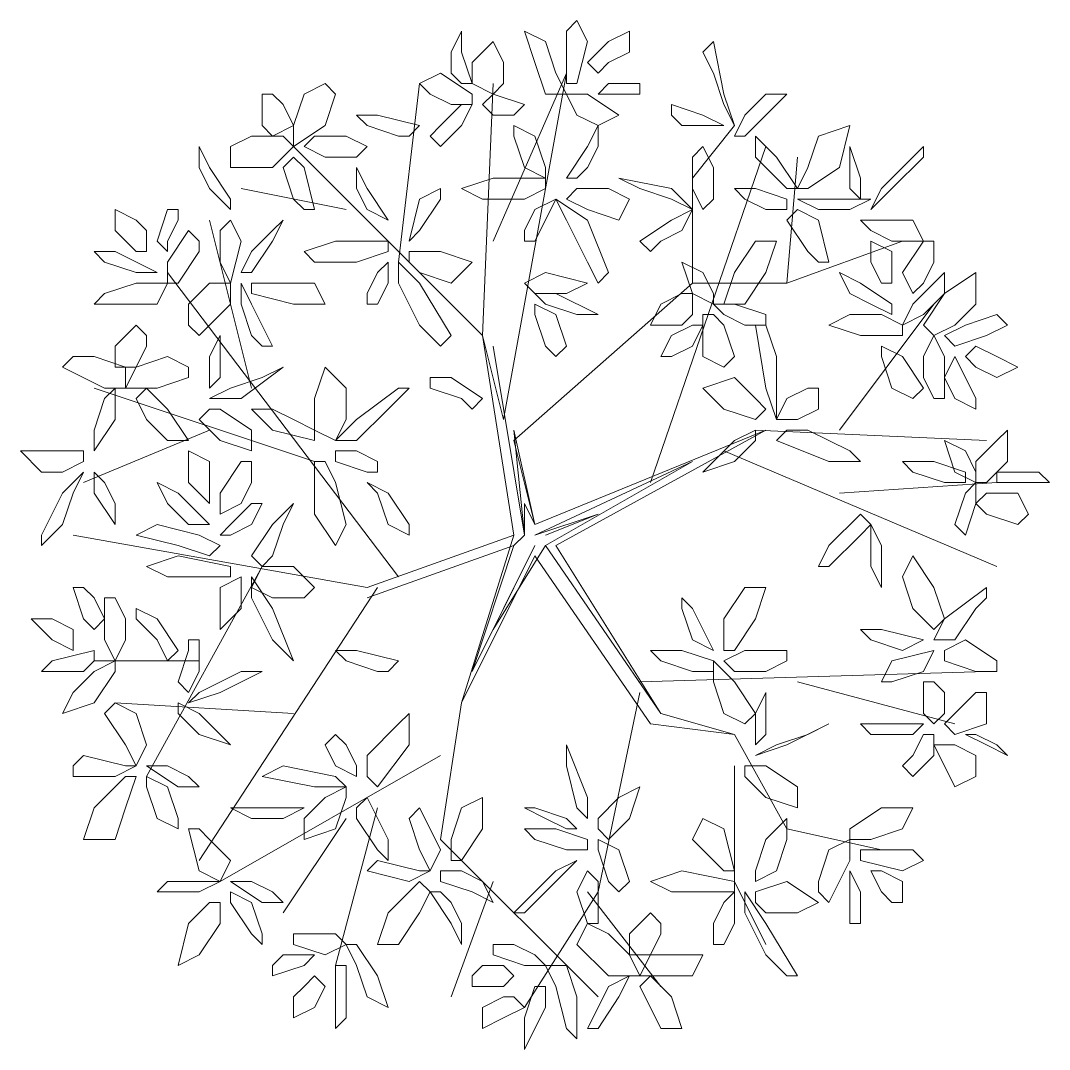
# Model space of a CAD drawing. Header units: millimetres. Extents: x 2529 to 2673, y 1639 to 1859.
# Drawn here: x 2558.843 to 2561.611, y 1699.837 to 1702.604 of the extents above; entities that cross this region are included whole.
import ezdxf

# ---------------------------------------------------------------- set-up
doc = ezdxf.new("R2010")
doc.units = ezdxf.units.MM
doc.layers.add('PDF_0', color=7, linetype='Continuous')

msp = doc.modelspace()

# ---------------------------------------------------------------- linework, layer by layer
at = {"layer": 'PDF_0', "lineweight": 9}
for points in [[(2560.3116, 1702.4914), (2560.3116, 1702.5761), (2560.3399, 1702.6044), (2560.3681, 1702.5479), (2560.3399, 1702.4349), (2560.3116, 1702.4349)], [(2560.0292, 1702.4349), (2560.0575, 1702.4349), (2560.0292, 1702.5197), (2560.0292, 1702.5761), (2560.001, 1702.5197), (2560.001, 1702.4632)], [(2560.3116, 1702.4067), (2560.2552, 1702.4067), (2560.2269, 1702.4914), (2560.1987, 1702.5761), (2560.2552, 1702.5479), (2560.2834, 1702.4632)], [(2560.3964, 1702.4632), (2560.3681, 1702.4914), (2560.4246, 1702.5479), (2560.4811, 1702.5761), (2560.4811, 1702.5197), (2560.4246, 1702.4914)], [(2560.114, 1702.4067), (2560.0575, 1702.4349), (2560.0575, 1702.4914), (2560.114, 1702.5479), (2560.1422, 1702.4914), (2560.1422, 1702.4349)], [(2560.707, 1702.4632), (2560.7352, 1702.3785), (2560.7635, 1702.322), (2560.7352, 1702.4067), (2560.707, 1702.5479), (2560.6788, 1702.5197)], [(2560.001, 1702.3785), (2559.9445, 1702.4067), (2559.9163, 1702.4349), (2559.9728, 1702.4632), (2560.0575, 1702.4067), (2560.0575, 1702.3785)], [(2559.6621, 1702.4349), (2559.6904, 1702.4067), (2559.6621, 1702.322), (2559.5774, 1702.2655), (2559.5774, 1702.322), (2559.6057, 1702.4067)], [(2560.4811, 1702.4067), (2560.4246, 1702.4067), (2560.3964, 1702.4067), (2560.4246, 1702.4349), (2560.5093, 1702.4349), (2560.5093, 1702.4067)], [(2559.5492, 1702.3785), (2559.5774, 1702.322), (2559.5209, 1702.2937), (2559.4927, 1702.322), (2559.4927, 1702.4067), (2559.5209, 1702.4067)], [(2560.1704, 1702.3502), (2560.1987, 1702.3785), (2560.114, 1702.4067), (2560.0857, 1702.3785), (2560.114, 1702.3502)], [(2560.3964, 1702.322), (2560.4528, 1702.3502), (2560.3681, 1702.4067), (2560.3116, 1702.4067), (2560.3399, 1702.3502)], [(2560.7635, 1702.2937), (2560.7917, 1702.2937), (2560.8482, 1702.3502), (2560.9047, 1702.4067), (2560.8482, 1702.4067), (2560.7917, 1702.3502)], [(2559.9728, 1702.322), (2560.0292, 1702.3785), (2560.0575, 1702.3785), (2560.0292, 1702.322), (2559.9728, 1702.2655), (2559.9445, 1702.2937)], [(2560.6223, 1702.322), (2560.6788, 1702.322), (2560.7352, 1702.322), (2560.6788, 1702.3502), (2560.594, 1702.3785), (2560.594, 1702.3502)], [(2559.8598, 1702.2937), (2559.7751, 1702.322), (2559.7469, 1702.3502), (2559.8033, 1702.3502), (2559.9163, 1702.322), (2559.8881, 1702.2937)], [(2560.1987, 1702.209), (2560.1704, 1702.2937), (2560.1704, 1702.322), (2560.2269, 1702.2937), (2560.2552, 1702.209), (2560.2552, 1702.1808)], [(2560.3681, 1702.209), (2560.3964, 1702.2655), (2560.3964, 1702.322), (2560.3681, 1702.2655), (2560.3116, 1702.1808), (2560.3399, 1702.1808)], [(2560.9329, 1702.1525), (2560.9612, 1702.1525), (2561.0459, 1702.209), (2561.0741, 1702.322), (2560.9894, 1702.2937), (2560.9612, 1702.209)], [(2559.4645, 1702.2937), (2559.5492, 1702.2937), (2559.5774, 1702.2655), (2559.5209, 1702.209), (2559.408, 1702.209), (2559.408, 1702.2655)], [(2559.6057, 1702.2655), (2559.6339, 1702.2937), (2559.7186, 1702.2937), (2559.7751, 1702.2655), (2559.7469, 1702.2373), (2559.6621, 1702.2373)], [(2560.8764, 1702.1808), (2560.82, 1702.2373), (2560.82, 1702.2937), (2560.8764, 1702.2373), (2560.9329, 1702.1525), (2560.9047, 1702.1525)], [(2559.3515, 1702.1525), (2559.3233, 1702.209), (2559.3233, 1702.2655), (2559.3515, 1702.209), (2559.408, 1702.1243), (2559.408, 1702.0961)], [(2560.6788, 1702.0961), (2560.707, 1702.1243), (2560.707, 1702.209), (2560.6788, 1702.2655), (2560.6505, 1702.2373), (2560.6505, 1702.1525)], [(2561.0741, 1702.209), (2561.0741, 1702.2655), (2561.1024, 1702.1808), (2561.1024, 1702.1243), (2561.0741, 1702.1525)], [(2561.2153, 1702.209), (2561.1588, 1702.1525), (2561.1306, 1702.0961), (2561.1871, 1702.1525), (2561.2718, 1702.2373), (2561.2718, 1702.2655)], [(2559.5774, 1702.1243), (2559.5492, 1702.209), (2559.5774, 1702.2373), (2559.6057, 1702.209), (2559.6339, 1702.0961), (2559.6057, 1702.0961)], [(2559.7751, 1702.0961), (2559.8316, 1702.0678), (2559.7751, 1702.1525), (2559.7469, 1702.209), (2559.7469, 1702.1525)], [(2560.1987, 1702.1243), (2560.0857, 1702.1243), (2560.0292, 1702.1525), (2560.114, 1702.1808), (2560.2552, 1702.1808), (2560.2552, 1702.1525)], [(2560.5093, 1702.1525), (2560.4528, 1702.1808), (2560.594, 1702.1525), (2560.6505, 1702.0961), (2560.594, 1702.1243)], [(2559.9163, 1702.0396), (2559.8881, 1702.0113), (2559.9163, 1702.1243), (2559.9728, 1702.1525), (2559.9728, 1702.1243)], [(2560.3116, 1702.1243), (2560.3399, 1702.1525), (2560.4246, 1702.1525), (2560.4811, 1702.1243), (2560.4528, 1702.0678), (2560.3681, 1702.0961)], [(2560.8482, 1702.0961), (2560.7917, 1702.1243), (2560.7635, 1702.1525), (2560.82, 1702.1525), (2560.9047, 1702.1243), (2560.9047, 1702.0961)], [(2560.1987, 1702.0113), (2560.2269, 1702.0113), (2560.2552, 1702.0678), (2560.2834, 1702.1243), (2560.2269, 1702.0961), (2560.1987, 1702.0396)], [(2560.3681, 1701.9549), (2560.3116, 1702.0678), (2560.2834, 1702.1243), (2560.3681, 1702.0678), (2560.4246, 1701.9266), (2560.3964, 1701.8984)], [(2561.0741, 1702.0961), (2561.1306, 1702.1243), (2560.9894, 1702.1243), (2560.9329, 1702.1243), (2560.9894, 1702.0961)], [(2559.1821, 1701.9831), (2559.1538, 1701.9831), (2559.0973, 1702.0396), (2559.0973, 1702.0961), (2559.1538, 1702.0678), (2559.1821, 1702.0396)], [(2559.2668, 1702.0678), (2559.2385, 1702.0113), (2559.2385, 1701.9831), (2559.2103, 1702.0113), (2559.2385, 1702.0961), (2559.2668, 1702.0961)], [(2560.5658, 1702.0113), (2560.6223, 1702.0396), (2560.6505, 1702.0961), (2560.594, 1702.0678), (2560.5093, 1702.0113), (2560.5376, 1701.9831)], [(2560.9612, 1701.9831), (2560.9047, 1702.0678), (2560.9329, 1702.0961), (2560.9894, 1702.0678), (2561.0176, 1701.9549), (2560.9894, 1701.9549)], [(2559.3797, 1701.9549), (2559.408, 1701.8984), (2559.4362, 1702.0113), (2559.408, 1702.0678), (2559.3797, 1702.0396)], [(2559.4645, 1701.9831), (2559.5209, 1702.0396), (2559.5492, 1702.0678), (2559.5209, 1702.0113), (2559.4645, 1701.9266), (2559.4362, 1701.9266)], [(2561.1024, 1702.0678), (2561.1306, 1702.0396), (2561.1871, 1702.0113), (2561.2718, 1702.0113), (2561.2436, 1702.0678), (2561.1588, 1702.0678)], [(2559.3233, 1701.9831), (2559.2668, 1701.8984), (2559.2385, 1701.8984), (2559.2385, 1701.9549), (2559.295, 1702.0396), (2559.3233, 1702.0113)], [(2559.7469, 1701.9549), (2559.6339, 1701.9549), (2559.6057, 1701.9831), (2559.6904, 1702.0113), (2559.8316, 1702.0113), (2559.8316, 1701.9831)], [(2560.7352, 1701.8419), (2560.7917, 1701.8419), (2560.8482, 1701.9266), (2560.8764, 1702.0113), (2560.82, 1702.0113), (2560.7635, 1701.9266)], [(2561.1871, 1701.8984), (2561.1588, 1701.8984), (2561.1306, 1701.9549), (2561.1306, 1702.0113), (2561.1871, 1701.9831), (2561.1871, 1701.9549)], [(2561.3, 1701.9549), (2561.2718, 1701.8984), (2561.2436, 1701.8701), (2561.2153, 1701.9266), (2561.2718, 1702.0113), (2561.3, 1702.0113)], [(2559.1538, 1701.9266), (2559.0691, 1701.9549), (2559.0409, 1701.9831), (2559.0973, 1701.9831), (2559.2103, 1701.9266), (2559.1821, 1701.9266)], [(2559.8881, 1701.9549), (2559.8881, 1701.9831), (2559.9728, 1701.9831), (2560.0575, 1701.9549), (2560.001, 1701.8984), (2559.9163, 1701.9266)], [(2559.7751, 1701.8419), (2559.8033, 1701.8419), (2559.8316, 1701.8984), (2559.8316, 1701.9549), (2559.8033, 1701.9266), (2559.7751, 1701.8701)], [(2559.9163, 1701.7854), (2559.8598, 1701.8984), (2559.8598, 1701.9549), (2559.9163, 1701.8984), (2560.001, 1701.7572), (2559.9728, 1701.729)], [(2560.6788, 1701.9266), (2560.6223, 1701.9549), (2560.6505, 1701.8701), (2560.707, 1701.8419), (2560.707, 1701.8701)], [(2560.3116, 1701.8701), (2560.3681, 1701.8984), (2560.2552, 1701.9266), (2560.1987, 1701.8984), (2560.2269, 1701.8701)], [(2561.1306, 1701.8419), (2561.0741, 1701.8701), (2561.0459, 1701.9266), (2561.1024, 1701.8984), (2561.1871, 1701.8419), (2561.1871, 1701.8137)], [(2561.3283, 1701.8701), (2561.2718, 1701.8137), (2561.2153, 1701.7854), (2561.2436, 1701.8419), (2561.3283, 1701.9266), (2561.3283, 1701.8984)], [(2561.3, 1701.7572), (2561.2718, 1701.7854), (2561.3283, 1701.8701), (2561.413, 1701.9266), (2561.413, 1701.8419), (2561.3565, 1701.7854)], [(2559.2385, 1701.8984), (2559.2103, 1701.8419), (2559.1256, 1701.8419), (2559.0409, 1701.8419), (2559.0691, 1701.8701), (2559.1538, 1701.8984)], [(2559.295, 1701.8419), (2559.3515, 1701.8984), (2559.408, 1701.8984), (2559.408, 1701.8419), (2559.3233, 1701.7572), (2559.295, 1701.7854)], [(2559.4645, 1701.7572), (2559.4362, 1701.8419), (2559.4362, 1701.8984), (2559.4645, 1701.8419), (2559.5209, 1701.729), (2559.4927, 1701.729)], [(2559.4645, 1701.8984), (2559.4645, 1701.8701), (2559.5774, 1701.8419), (2559.6621, 1701.8419), (2559.6339, 1701.8984), (2559.5209, 1701.8984)], [(2560.3399, 1701.8137), (2560.2552, 1701.8419), (2560.2269, 1701.8701), (2560.2834, 1701.8701), (2560.3964, 1701.8137), (2560.3681, 1701.8137)], [(2560.6505, 1701.8701), (2560.6505, 1701.8137), (2560.6223, 1701.7854), (2560.5376, 1701.7854), (2560.5658, 1701.8419), (2560.6223, 1701.8701)], [(2560.2552, 1701.729), (2560.2269, 1701.8137), (2560.2269, 1701.8419), (2560.2834, 1701.8137), (2560.3116, 1701.729), (2560.2834, 1701.7007)], [(2560.7917, 1701.7854), (2560.7352, 1701.8137), (2560.707, 1701.8419), (2560.7635, 1701.8419), (2560.8482, 1701.8137), (2560.8482, 1701.7854)], [(2560.7352, 1701.7854), (2560.7635, 1701.7007), (2560.7352, 1701.6725), (2560.6788, 1701.7007), (2560.6788, 1701.8137), (2560.707, 1701.8137)], [(2561.2153, 1701.7854), (2561.2153, 1701.7572), (2561.1024, 1701.7572), (2561.0176, 1701.7854), (2561.0741, 1701.8137), (2561.1588, 1701.8137)], [(2561.3848, 1701.7854), (2561.4695, 1701.8137), (2561.4977, 1701.7854), (2561.4412, 1701.7572), (2561.3565, 1701.729), (2561.3283, 1701.7572)], [(2559.1821, 1701.729), (2559.1538, 1701.6725), (2559.0973, 1701.6725), (2559.0973, 1701.729), (2559.1538, 1701.7854), (2559.1821, 1701.7572)], [(2560.6788, 1701.7854), (2560.6505, 1701.7854), (2560.594, 1701.7572), (2560.5658, 1701.7007), (2560.594, 1701.7007), (2560.6505, 1701.729)], [(2560.8764, 1701.7007), (2560.8764, 1701.5878), (2560.8764, 1701.5313), (2560.8482, 1701.616), (2560.82, 1701.7854), (2560.8482, 1701.7854)], [(2559.3515, 1701.7007), (2559.3797, 1701.7572), (2559.3797, 1701.6442), (2559.3515, 1701.616), (2559.3515, 1701.6442)], [(2561.2718, 1701.6442), (2561.2718, 1701.7007), (2561.3, 1701.7572), (2561.3283, 1701.7007), (2561.3283, 1701.5878), (2561.3, 1701.5878)], [(2561.1871, 1701.616), (2561.1588, 1701.7007), (2561.1588, 1701.729), (2561.2153, 1701.7007), (2561.2718, 1701.616), (2561.2436, 1701.5878)], [(2561.3848, 1701.7007), (2561.413, 1701.729), (2561.4695, 1701.7007), (2561.5259, 1701.6725), (2561.4695, 1701.6442), (2561.413, 1701.6725)], [(2559.0409, 1701.7007), (2559.1256, 1701.6725), (2559.1256, 1701.616), (2559.0691, 1701.616), (2558.9561, 1701.6725), (2558.9844, 1701.7007)], [(2559.295, 1701.6725), (2559.295, 1701.6442), (2559.2103, 1701.616), (2559.1256, 1701.616), (2559.1538, 1701.6725), (2559.2385, 1701.7007)], [(2561.3565, 1701.5878), (2561.3283, 1701.6442), (2561.3565, 1701.7007), (2561.3848, 1701.6442), (2561.413, 1701.5878), (2561.413, 1701.5595)], [(2559.4927, 1701.6442), (2559.5492, 1701.6725), (2559.4362, 1701.5878), (2559.3515, 1701.5878), (2559.408, 1701.616)], [(2559.6904, 1701.4748), (2559.6339, 1701.503), (2559.6339, 1701.5878), (2559.6621, 1701.6725), (2559.7186, 1701.616), (2559.7186, 1701.5313)], [(2560.0292, 1701.5878), (2559.9445, 1701.616), (2559.9445, 1701.6442), (2560.001, 1701.6442), (2560.0857, 1701.5878), (2560.0575, 1701.5595)], [(2560.8482, 1701.5595), (2560.82, 1701.5313), (2560.7352, 1701.5595), (2560.6788, 1701.616), (2560.7635, 1701.6442), (2560.82, 1701.5878)], [(2559.0409, 1701.503), (2559.0409, 1701.4466), (2559.0973, 1701.5313), (2559.0973, 1701.616), (2559.0691, 1701.5878)], [(2559.1538, 1701.5878), (2559.1821, 1701.616), (2559.2385, 1701.5595), (2559.295, 1701.4748), (2559.2385, 1701.4748), (2559.1821, 1701.5313)], [(2559.8316, 1701.5595), (2559.7469, 1701.4748), (2559.6904, 1701.4748), (2559.7469, 1701.5313), (2559.8598, 1701.616), (2559.8881, 1701.616)], [(2560.9894, 1701.616), (2560.9612, 1701.616), (2560.9047, 1701.5878), (2560.8764, 1701.5313), (2560.9329, 1701.5313), (2560.9894, 1701.5595)], [(2559.3515, 1701.5595), (2559.3233, 1701.5313), (2559.3797, 1701.4748), (2559.4645, 1701.4466), (2559.4645, 1701.503), (2559.3797, 1701.5595)], [(2559.5774, 1701.5313), (2559.5209, 1701.5595), (2559.4645, 1701.5595), (2559.5209, 1701.503), (2559.6339, 1701.4748), (2559.6339, 1701.503)], [(2560.7635, 1701.4748), (2560.707, 1701.4183), (2560.6788, 1701.3901), (2560.7635, 1701.4183), (2560.82, 1701.4748), (2560.82, 1701.503)], [(2560.9612, 1701.503), (2561.0741, 1701.4466), (2561.1024, 1701.4183), (2561.0176, 1701.4183), (2560.8764, 1701.4748), (2560.9047, 1701.503)], [(2561.413, 1701.4183), (2561.4695, 1701.4748), (2561.4977, 1701.503), (2561.4977, 1701.4183), (2561.4412, 1701.3618), (2561.413, 1701.3618)], [(2561.3848, 1701.4466), (2561.3283, 1701.4748), (2561.3565, 1701.3901), (2561.413, 1701.3618), (2561.413, 1701.3901)], [(2559.0126, 1701.4183), (2559.0126, 1701.4466), (2558.9279, 1701.4466), (2558.8432, 1701.4466), (2558.8997, 1701.3901), (2558.9561, 1701.3901)], [(2559.3515, 1701.3054), (2559.3233, 1701.3336), (2559.295, 1701.3618), (2559.295, 1701.4466), (2559.3515, 1701.4183), (2559.3515, 1701.3618)], [(2559.8033, 1701.3901), (2559.8033, 1701.4183), (2559.7469, 1701.4466), (2559.6904, 1701.4466), (2559.6904, 1701.4183), (2559.7751, 1701.3901)], [(2559.4645, 1701.3618), (2559.4362, 1701.3054), (2559.3797, 1701.2771), (2559.3797, 1701.3336), (2559.4362, 1701.4183), (2559.4645, 1701.4183)], [(2559.6904, 1701.3618), (2559.7186, 1701.2489), (2559.6904, 1701.1924), (2559.6339, 1701.2771), (2559.6339, 1701.4183), (2559.6621, 1701.4183)], [(2561.3283, 1701.3618), (2561.2436, 1701.3901), (2561.2153, 1701.4183), (2561.3, 1701.4183), (2561.3848, 1701.3901), (2561.3848, 1701.3618)], [(2558.9561, 1701.2489), (2558.9844, 1701.3336), (2559.0126, 1701.3901), (2558.9561, 1701.3336), (2558.8997, 1701.2206), (2558.8997, 1701.1924)], [(2559.0973, 1701.3054), (2559.0973, 1701.2489), (2559.0409, 1701.3336), (2559.0409, 1701.3901), (2559.0691, 1701.3618)], [(2561.4695, 1701.3901), (2561.4695, 1701.3618), (2561.5542, 1701.3618), (2561.6107, 1701.3618), (2561.5824, 1701.3901), (2561.4977, 1701.3901)], [(2559.295, 1701.2489), (2559.3515, 1701.2489), (2559.2668, 1701.3336), (2559.2103, 1701.3618), (2559.2385, 1701.3054)], [(2559.8316, 1701.2489), (2559.8033, 1701.3336), (2559.7751, 1701.3618), (2559.8316, 1701.3336), (2559.8881, 1701.2489), (2559.8881, 1701.2206)], [(2561.3565, 1701.2489), (2561.3848, 1701.2206), (2561.413, 1701.3054), (2561.413, 1701.3618), (2561.3848, 1701.3336)], [(2561.413, 1701.3054), (2561.4412, 1701.3336), (2561.5259, 1701.3336), (2561.5542, 1701.2771), (2561.5259, 1701.2489), (2561.4412, 1701.2771)], [(2559.4645, 1701.2489), (2559.408, 1701.2206), (2559.3797, 1701.2206), (2559.408, 1701.2489), (2559.4645, 1701.3054), (2559.4927, 1701.3054)], [(2559.5209, 1701.1642), (2559.5492, 1701.2489), (2559.5774, 1701.3054), (2559.5209, 1701.2489), (2559.4645, 1701.1642), (2559.4927, 1701.1359)], [(2561.1024, 1701.2206), (2561.0176, 1701.1359), (2560.9894, 1701.1359), (2561.0176, 1701.1924), (2561.1024, 1701.2771), (2561.1306, 1701.2489)], [(2559.3797, 1701.1924), (2559.3515, 1701.1642), (2559.2668, 1701.1924), (2559.1538, 1701.2206), (2559.2103, 1701.2489), (2559.3233, 1701.2206)], [(2561.1588, 1701.1924), (2561.1306, 1701.2489), (2561.1306, 1701.1359), (2561.1588, 1701.0794), (2561.1588, 1701.1077)], [(2559.3515, 1701.1077), (2559.2385, 1701.1077), (2559.1821, 1701.1359), (2559.2668, 1701.1642), (2559.408, 1701.1359), (2559.408, 1701.1077)], [(2561.3, 1700.9665), (2561.3283, 1700.9947), (2561.3, 1701.0794), (2561.2436, 1701.1642), (2561.2153, 1701.1077), (2561.2436, 1701.023)], [(2559.4645, 1701.0794), (2559.4927, 1701.1359), (2559.5774, 1701.1359), (2559.6339, 1701.0794), (2559.6057, 1701.0512), (2559.5209, 1701.0512)], [(2559.3797, 1700.9665), (2559.4362, 1701.023), (2559.4362, 1701.1077), (2559.3797, 1701.0794), (2559.3797, 1701.023)], [(2559.5209, 1700.9382), (2559.5774, 1700.8818), (2559.5209, 1701.023), (2559.4645, 1701.1077), (2559.4645, 1701.0512)], [(2559.0409, 1701.0512), (2559.0691, 1700.9947), (2559.0409, 1700.9665), (2559.0126, 1700.9947), (2558.9844, 1701.0794), (2559.0126, 1701.0794)], [(2560.7352, 1700.91), (2560.7635, 1700.91), (2560.82, 1700.9947), (2560.8482, 1701.0794), (2560.7917, 1701.0794), (2560.7352, 1700.9947)], [(2561.413, 1701.023), (2561.3565, 1700.9382), (2561.3, 1700.9382), (2561.3283, 1700.9947), (2561.4412, 1701.0794), (2561.4412, 1701.0512)], [(2559.1256, 1700.9947), (2559.1256, 1700.9382), (2559.0973, 1700.8818), (2559.0691, 1700.9382), (2559.0691, 1701.0512), (2559.0973, 1701.0512)], [(2560.6505, 1700.9382), (2560.707, 1700.91), (2560.6505, 1701.023), (2560.6223, 1701.0512), (2560.6223, 1701.023)], [(2559.2103, 1700.9382), (2559.1538, 1700.9947), (2559.1538, 1701.023), (2559.2103, 1700.9947), (2559.2668, 1700.91), (2559.2385, 1700.8818)], [(2558.9844, 1700.9382), (2558.9844, 1700.91), (2558.9279, 1700.9382), (2558.8714, 1700.9947), (2558.9279, 1700.9947), (2558.9844, 1700.9665)], [(2561.2153, 1700.91), (2561.2718, 1700.9382), (2561.1588, 1700.9665), (2561.1024, 1700.9665), (2561.1306, 1700.9382)], [(2559.295, 1700.91), (2559.2668, 1700.8253), (2559.295, 1700.797), (2559.3233, 1700.8535), (2559.3233, 1700.9382), (2559.295, 1700.9382)], [(2561.413, 1700.8535), (2561.3283, 1700.8818), (2561.3283, 1700.91), (2561.3848, 1700.9382), (2561.4695, 1700.8818), (2561.4695, 1700.8535)], [(2559.0126, 1700.8535), (2558.9279, 1700.8535), (2558.8997, 1700.8535), (2558.9279, 1700.8818), (2559.0409, 1700.91), (2559.0409, 1700.8818)], [(2559.8033, 1700.8535), (2559.7186, 1700.8818), (2559.6904, 1700.91), (2559.7469, 1700.91), (2559.8598, 1700.8818), (2559.8316, 1700.8535)], [(2560.6505, 1700.8535), (2560.5658, 1700.8818), (2560.5376, 1700.91), (2560.6223, 1700.91), (2560.707, 1700.8818), (2560.707, 1700.8535)], [(2560.8482, 1700.8535), (2560.7635, 1700.8535), (2560.7352, 1700.8818), (2560.7917, 1700.91), (2560.9047, 1700.91), (2560.9047, 1700.8818)], [(2561.2718, 1700.8535), (2561.3, 1700.91), (2561.1871, 1700.8818), (2561.1588, 1700.8253), (2561.1871, 1700.8253)], [(2559.0973, 1700.8818), (2559.0973, 1700.8535), (2559.0409, 1700.7688), (2558.9561, 1700.7406), (2558.9844, 1700.797), (2559.0409, 1700.8535)], [(2560.7352, 1700.7406), (2560.707, 1700.8253), (2560.707, 1700.8818), (2560.7635, 1700.8253), (2560.82, 1700.7406), (2560.7917, 1700.7123)], [(2559.4362, 1700.8535), (2559.4927, 1700.8535), (2559.3797, 1700.797), (2559.295, 1700.7688), (2559.3233, 1700.797)], [(2561.3283, 1700.797), (2561.3283, 1700.7406), (2561.3, 1700.7123), (2561.2718, 1700.7406), (2561.2718, 1700.8253), (2561.3, 1700.8253)], [(2560.82, 1700.7406), (2560.8482, 1700.797), (2560.8482, 1700.6841), (2560.82, 1700.6558), (2560.82, 1700.6841)], [(2561.3565, 1700.7406), (2561.413, 1700.797), (2561.4412, 1700.797), (2561.4412, 1700.7123), (2561.3565, 1700.6841), (2561.3283, 1700.7123)], [(2559.1538, 1700.7406), (2559.1821, 1700.6558), (2559.1538, 1700.5994), (2559.1256, 1700.6558), (2559.0691, 1700.7406), (2559.0973, 1700.7688)], [(2559.2668, 1700.7688), (2559.2668, 1700.7406), (2559.3233, 1700.6841), (2559.408, 1700.6558), (2559.3797, 1700.6841), (2559.3233, 1700.7406)], [(2559.7751, 1700.6276), (2559.8598, 1700.7123), (2559.8881, 1700.7406), (2559.8881, 1700.6558), (2559.8033, 1700.5429), (2559.7751, 1700.5711)], [(2560.9612, 1700.6841), (2561.0176, 1700.7123), (2560.9047, 1700.6558), (2560.82, 1700.6276), (2560.8764, 1700.6558)], [(2561.2436, 1700.6841), (2561.2718, 1700.7123), (2561.1588, 1700.7123), (2561.1024, 1700.7123), (2561.1306, 1700.6841)], [(2559.6904, 1700.6841), (2559.6621, 1700.6558), (2559.6904, 1700.5994), (2559.7469, 1700.5711), (2559.7469, 1700.5994), (2559.7186, 1700.6558)], [(2561.2436, 1700.6276), (2561.2718, 1700.6841), (2561.3, 1700.6841), (2561.3, 1700.6276), (2561.2436, 1700.5711), (2561.2153, 1700.5994)], [(2561.3848, 1700.6841), (2561.4412, 1700.6558), (2561.4977, 1700.6276), (2561.4695, 1700.6558), (2561.413, 1700.6841)], [(2560.3116, 1700.5994), (2560.3116, 1700.6558), (2560.3681, 1700.5146), (2560.3681, 1700.4582), (2560.3399, 1700.4864)], [(2561.3, 1700.6558), (2561.3565, 1700.6558), (2561.413, 1700.6276), (2561.413, 1700.5711), (2561.3565, 1700.5429), (2561.3283, 1700.5994)], [(2559.0126, 1700.6276), (2559.1256, 1700.5994), (2559.1538, 1700.5994), (2559.0973, 1700.5711), (2558.9844, 1700.5711), (2558.9844, 1700.5994)], [(2559.2385, 1700.5994), (2559.1821, 1700.5994), (2559.2668, 1700.5429), (2559.3233, 1700.5429), (2559.295, 1700.5711)], [(2559.5492, 1700.5994), (2559.4927, 1700.5711), (2559.6339, 1700.5429), (2559.7186, 1700.5429), (2559.6904, 1700.5711)], [(2560.7917, 1700.5994), (2560.7917, 1700.5711), (2560.8482, 1700.5146), (2560.9329, 1700.4864), (2560.9329, 1700.5429), (2560.8482, 1700.5994)], [(2559.1538, 1700.5711), (2559.1256, 1700.5711), (2559.0409, 1700.4864), (2559.0126, 1700.4017), (2559.0973, 1700.4017), (2559.1256, 1700.4864)], [(2559.2385, 1700.5429), (2559.2668, 1700.4582), (2559.2668, 1700.4299), (2559.2103, 1700.4582), (2559.1821, 1700.5429), (2559.1821, 1700.5711)], [(2559.7186, 1700.5429), (2559.7186, 1700.5146), (2559.6904, 1700.4299), (2559.6057, 1700.4017), (2559.6057, 1700.4582), (2559.6621, 1700.5146)], [(2560.3964, 1700.4299), (2560.4246, 1700.4017), (2560.4811, 1700.4582), (2560.5093, 1700.5429), (2560.4528, 1700.5146), (2560.3964, 1700.4582)], [(2559.7469, 1700.4582), (2559.8033, 1700.3734), (2559.8316, 1700.3452), (2559.8316, 1700.4017), (2559.7751, 1700.5146), (2559.7469, 1700.4864)], [(2560.001, 1700.4017), (2560.0292, 1700.4864), (2560.0857, 1700.5146), (2560.0857, 1700.4299), (2560.0292, 1700.3452), (2560.001, 1700.3452)], [(2559.5492, 1700.4582), (2559.6057, 1700.4864), (2559.4927, 1700.4864), (2559.408, 1700.4864), (2559.4645, 1700.4582)], [(2559.9445, 1700.4299), (2559.9728, 1700.3734), (2559.9445, 1700.317), (2559.9163, 1700.3734), (2559.8881, 1700.4582), (2559.9163, 1700.4864)], [(2560.2552, 1700.4582), (2560.3116, 1700.4299), (2560.3399, 1700.4299), (2560.3116, 1700.4582), (2560.2269, 1700.4864), (2560.1987, 1700.4864)], [(2561.0741, 1700.4017), (2561.0741, 1700.4299), (2561.1588, 1700.4864), (2561.2436, 1700.4864), (2561.2153, 1700.4299), (2561.1306, 1700.4017)], [(2560.707, 1700.3452), (2560.6505, 1700.4017), (2560.6788, 1700.4582), (2560.7352, 1700.4299), (2560.7635, 1700.317), (2560.7352, 1700.317)], [(2560.8764, 1700.317), (2560.9047, 1700.4017), (2560.9047, 1700.4582), (2560.8482, 1700.4017), (2560.82, 1700.317), (2560.82, 1700.2887)], [(2559.3515, 1700.4017), (2559.408, 1700.3452), (2559.3797, 1700.2887), (2559.3233, 1700.317), (2559.295, 1700.4299), (2559.3233, 1700.4299)], [(2560.3681, 1700.3734), (2560.3681, 1700.4017), (2560.2834, 1700.4299), (2560.1987, 1700.4299), (2560.2269, 1700.4017), (2560.3116, 1700.3734)], [(2560.4246, 1700.2887), (2560.3964, 1700.3734), (2560.3964, 1700.4017), (2560.4528, 1700.3734), (2560.4811, 1700.2887), (2560.4528, 1700.2605)], [(2560.9894, 1700.2887), (2561.0176, 1700.3734), (2561.0741, 1700.4017), (2561.0741, 1700.3452), (2561.0176, 1700.2323), (2560.9894, 1700.2605)], [(2561.1588, 1700.3734), (2561.2436, 1700.3734), (2561.2718, 1700.3452), (2561.2153, 1700.317), (2561.1024, 1700.3452), (2561.1024, 1700.3734)], [(2559.8033, 1700.3452), (2559.7751, 1700.317), (2559.8881, 1700.2887), (2559.9445, 1700.317), (2559.9163, 1700.317)], [(2560.2269, 1700.2323), (2560.3116, 1700.317), (2560.3399, 1700.3452), (2560.2834, 1700.317), (2560.1704, 1700.204), (2560.1987, 1700.204)], [(2560.0292, 1700.317), (2560.0857, 1700.2887), (2560.114, 1700.2323), (2560.0575, 1700.2605), (2559.9728, 1700.2887), (2559.9728, 1700.317)], [(2560.3964, 1700.2323), (2560.3964, 1700.2887), (2560.3681, 1700.317), (2560.3399, 1700.2605), (2560.3681, 1700.1758), (2560.3964, 1700.1758)], [(2560.707, 1700.2605), (2560.594, 1700.2605), (2560.5376, 1700.2887), (2560.6223, 1700.317), (2560.7635, 1700.2887), (2560.7635, 1700.2605)], [(2561.0741, 1700.204), (2561.0741, 1700.2887), (2561.0741, 1700.317), (2561.1024, 1700.2605), (2561.1024, 1700.1758), (2561.0741, 1700.1758)], [(2561.1306, 1700.317), (2561.1588, 1700.317), (2561.2153, 1700.2887), (2561.2153, 1700.2323), (2561.1871, 1700.2323), (2561.1588, 1700.2605)], [(2559.2385, 1700.2887), (2559.2103, 1700.2605), (2559.3233, 1700.2605), (2559.3797, 1700.2887), (2559.3515, 1700.2887)], [(2559.4645, 1700.2887), (2559.408, 1700.2887), (2559.4927, 1700.2323), (2559.5492, 1700.2323), (2559.5209, 1700.2605)], [(2559.9445, 1700.2605), (2559.9163, 1700.2887), (2559.8316, 1700.204), (2559.8033, 1700.1193), (2559.8598, 1700.1193), (2559.9163, 1700.204)], [(2560.82, 1700.2323), (2560.82, 1700.2605), (2560.9047, 1700.2887), (2560.9894, 1700.2323), (2560.9329, 1700.204), (2560.8482, 1700.204)], [(2559.4645, 1700.2323), (2559.4927, 1700.1475), (2559.4927, 1700.1193), (2559.4645, 1700.1475), (2559.408, 1700.2323), (2559.408, 1700.2605)], [(2560.001, 1700.2323), (2560.0292, 1700.1758), (2560.0292, 1700.1193), (2560.001, 1700.1758), (2559.9445, 1700.2605), (2559.9728, 1700.2605)], [(2560.707, 1700.1193), (2560.7352, 1700.1193), (2560.7635, 1700.1758), (2560.7635, 1700.2605), (2560.7352, 1700.2323), (2560.707, 1700.1758)], [(2560.8482, 1700.0911), (2560.7917, 1700.204), (2560.7917, 1700.2605), (2560.8482, 1700.1758), (2560.9329, 1700.0346), (2560.9047, 1700.0346)], [(2559.3797, 1700.2323), (2559.3515, 1700.2323), (2559.295, 1700.1758), (2559.2668, 1700.0628), (2559.3233, 1700.0911), (2559.3797, 1700.1758)], [(2560.5658, 1700.1475), (2560.5376, 1700.0911), (2560.4811, 1700.0911), (2560.4811, 1700.1475), (2560.5376, 1700.204), (2560.5658, 1700.1758)], [(2560.4246, 1700.1475), (2560.4811, 1700.0911), (2560.5093, 1700.0346), (2560.4246, 1700.0346), (2560.3399, 1700.1193), (2560.3681, 1700.1758)], [(2559.6057, 1700.1475), (2559.6904, 1700.1475), (2559.7186, 1700.1193), (2559.6621, 1700.0911), (2559.5774, 1700.1193), (2559.5774, 1700.1475)], [(2559.7186, 1700.1193), (2559.7469, 1700.1193), (2559.8033, 1700.0346), (2559.8316, 1699.9499), (2559.7751, 1699.9781), (2559.7469, 1700.0628)], [(2560.1704, 1700.1193), (2560.2269, 1700.0911), (2560.2552, 1700.0628), (2560.1987, 1700.0628), (2560.114, 1700.0911), (2560.114, 1700.1193)], [(2559.5492, 1700.0911), (2559.6057, 1700.0911), (2559.6339, 1700.0911), (2559.6057, 1700.0628), (2559.5209, 1700.0346), (2559.5209, 1700.0628)], [(2560.6788, 1700.0911), (2560.6505, 1700.0346), (2560.594, 1700.0346), (2560.5093, 1700.0346), (2560.5376, 1700.0911), (2560.6223, 1700.0911)], [(2559.7186, 1700.0063), (2559.7186, 1699.9216), (2559.6904, 1699.8934), (2559.6904, 1699.9499), (2559.6904, 1700.0628), (2559.7186, 1700.0628)], [(2560.0857, 1700.0628), (2560.1422, 1700.0628), (2560.1704, 1700.0346), (2560.1422, 1700.0063), (2560.0575, 1700.0063), (2560.0575, 1700.0346)], [(2560.2552, 1700.0628), (2560.3116, 1700.0628), (2560.3399, 1699.9781), (2560.3399, 1699.8651), (2560.3116, 1699.8934), (2560.2834, 1700.0063)], [(2559.6339, 1700.0346), (2559.6621, 1700.0063), (2559.6339, 1699.9499), (2559.5774, 1699.9216), (2559.5774, 1699.9781), (2559.6057, 1700.0063)], [(2560.3964, 1699.9499), (2560.4246, 1700.0063), (2560.4811, 1700.0346), (2560.4528, 1699.9781), (2560.3964, 1699.8934), (2560.3681, 1699.8934)], [(2560.5093, 1700.0063), (2560.5376, 1700.0346), (2560.594, 1699.9781), (2560.6223, 1699.8934), (2560.5658, 1699.8934), (2560.5376, 1699.9499)], [(2560.2552, 1699.9499), (2560.2269, 1699.8934), (2560.1987, 1699.8369), (2560.1987, 1699.9216), (2560.2269, 1700.0063), (2560.2552, 1700.0063)], [(2560.1704, 1699.9781), (2560.1987, 1699.9499), (2560.1422, 1699.9216), (2560.0857, 1699.8934), (2560.0857, 1699.9499), (2560.1422, 1699.9781)]]:
    msp.add_lwpolyline(points, close=True, dxfattribs=at)
for points in [[(2560.114, 1702.0113), (2560.3116, 1702.4632), (2560.1422, 1701.5313), (2560.0857, 1701.7572), (2560.114, 1702.4349)], [(2559.8598, 1701.9549), (2559.9163, 1702.4349)], [(2560.9329, 1702.2373), (2560.9047, 1701.8984), (2560.6505, 1701.8984), (2560.6505, 1702.1808), (2560.7635, 1702.322)], [(2560.1704, 1701.2206), (2560.0857, 1701.7572), (2559.5774, 1702.2655)], [(2560.5376, 1701.3618), (2560.8482, 1702.2655)], [(2559.7186, 1702.0961), (2559.4362, 1702.1525)], [(2559.4645, 1701.616), (2559.3515, 1702.0678)], [(2560.9047, 1701.8984), (2561.2153, 1702.0113)], [(2559.8598, 1701.1077), (2559.2385, 1701.9266)], [(2560.6505, 1701.8984), (2560.1704, 1701.4748), (2560.2269, 1701.2489), (2560.8482, 1701.503), (2560.2834, 1701.1924), (2560.5658, 1700.7406), (2560.7635, 1700.6841)], [(2561.0459, 1701.503), (2561.3, 1701.8419)], [(2560.114, 1701.729), (2560.1987, 1701.2206), (2560.1704, 1701.503), (2560.2269, 1701.2489), (2560.1987, 1701.3054), (2560.1987, 1701.2206), (2560.1704, 1701.1924), (2560.0575, 1700.8535), (2560.2269, 1701.1924), (2560.114, 1700.9665), (2560.2552, 1701.1924), (2560.6505, 1701.4183), (2560.2269, 1701.2206), (2560.3964, 1701.2771), (2560.2552, 1701.2206)], [(2559.6339, 1701.4183), (2559.0409, 1701.616)], [(2559.3515, 1701.503), (2559.0126, 1701.3618)], [(2560.82, 1701.503), (2561.4412, 1701.4748)], [(2560.7352, 1701.4466), (2561.4695, 1701.1359)], [(2561.0459, 1701.3336), (2561.4695, 1701.3618)], [(2561.1588, 1700.3734), (2560.9047, 1700.4299), (2560.7635, 1700.6841), (2560.5376, 1700.7123), (2560.2269, 1701.1642), (2560.0292, 1700.7688), (2560.1704, 1701.2206), (2559.7751, 1701.0794), (2558.9844, 1701.2206)], [(2560.1704, 1701.1924), (2559.7751, 1701.0512)], [(2560.2552, 1701.1924), (2560.5658, 1700.7406), (2560.2552, 1701.1924)], [(2559.4927, 1701.1359), (2559.1821, 1700.5711)], [(2559.8033, 1701.0794), (2559.3233, 1700.3452)], [(2559.3233, 1700.8818), (2559.0409, 1700.8818)], [(2560.5093, 1700.8253), (2561.4412, 1700.8535)], [(2560.9329, 1700.8253), (2561.3565, 1700.7123)], [(2560.5093, 1700.797), (2560.3964, 1700.2605), (2560.1987, 1699.9499)], [(2559.5774, 1700.7406), (2559.0973, 1700.7688)], [(2560.0292, 1700.7688), (2559.9728, 1700.4017), (2560.3964, 1699.9781)], [(2559.9728, 1700.6276), (2559.3797, 1700.2887)], [(2560.7635, 1700.5994), (2560.7635, 1700.2887), (2560.8482, 1700.1193)], [(2559.8033, 1700.4864), (2559.6904, 1700.0628)], [(2559.7186, 1700.4582), (2559.5492, 1700.204)], [(2560.114, 1700.2887), (2560.001, 1699.9781)], [(2560.3681, 1700.2605), (2560.5658, 1700.0063)]]:
    msp.add_lwpolyline(points, dxfattribs=at)

doc.saveas('drawing.dxf')
